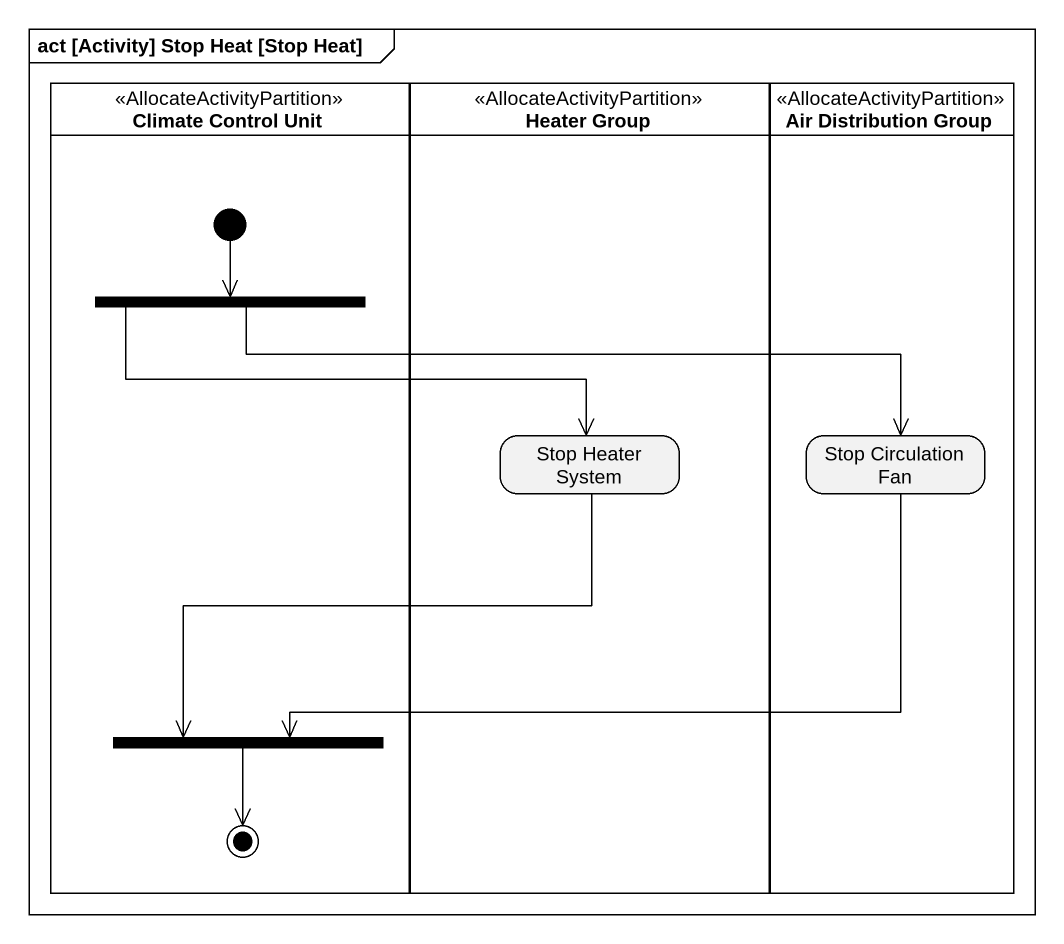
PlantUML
@startuml
mainframe act [Activity] Stop Heat [Stop Heat]
hide empty description
state "Climate Control Unit" as Climate_Control_Unit <<AllocateActivityPartition>> {
  state fork1 <<fork>>
  state fork2 <<join>>
  [*] --> fork1
  fork2 --> [*]
}
state "Heater Group" as Heater_Group <<AllocateActivityPartition>> {
  state "Stop Heater System" as Stop_Heater_System
}
state "Air Distribution Group" as Air_Distribution_Group <<AllocateActivityPartition>> {
  state "Stop Circulation Fan" as Stop_Circulation_Fan
}
fork1 -right-> Stop_Heater_System
fork1 -right-> Stop_Circulation_Fan
Stop_Heater_System --> fork2
Stop_Circulation_Fan -left-> fork2
@enduml
